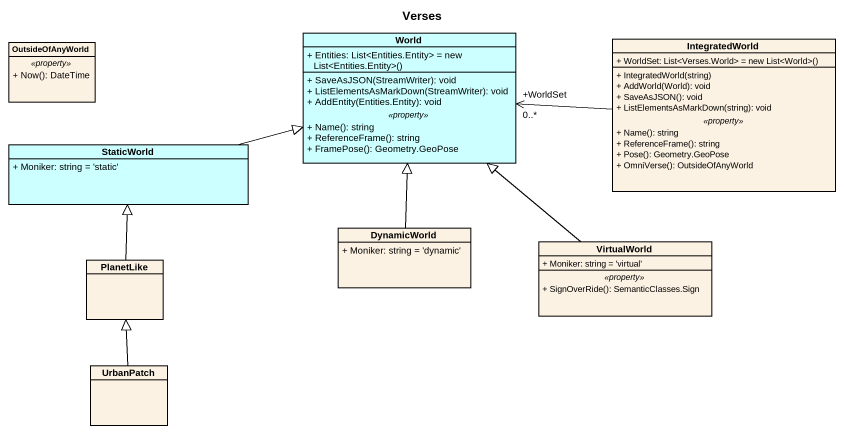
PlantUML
@startuml
title Verses
hide circle
hide empty members
skinparam classAttributeIconSize 0
class World #CCFFFF {
  {field} + Entities: List<Entities.Entity> = new List<Entities.Entity>()
  --
  + SaveAsJSON(StreamWriter): void
  + ListElementsAsMarkDown(StreamWriter): void
  + AddEntity(Entities.Entity): void
  .. <<property>> ..
  + Name(): string
  + ReferenceFrame(): string
  + FramePose(): Geometry.GeoPose
}
class IntegratedWorld {
  {field} + WorldSet: List<Verses.World> = new List<World>()
  --
  + IntegratedWorld(string)
  + AddWorld(World): void
  + SaveAsJSON(): void
  + ListElementsAsMarkDown(string): void
  .. <<property>> ..
  + Name(): string
  + ReferenceFrame(): string
  + Pose(): Geometry.GeoPose
  + OmniVerse(): OutsideOfAnyWorld
}
class OutsideOfAnyWorld {
  .. <<property>> ..
  + Now(): DateTime
}
class StaticWorld #CCFFFF {
  + Moniker: string = 'static'
}
class DynamicWorld {
  + Moniker: string = 'dynamic'
}
class PlanetLike
class VirtualWorld {
  + Moniker: string = 'virtual'
  .. <<property>> ..
  + SignOverRide(): SemanticClasses.Sign
}
class UrbanPatch
IntegratedWorld -left-> "+WorldSet\n0..*" World
StaticWorld -right-|> World
DynamicWorld -up-|> World
PlanetLike -up-|> StaticWorld
VirtualWorld -up-|> World
UrbanPatch -up-|> PlanetLike
@enduml
